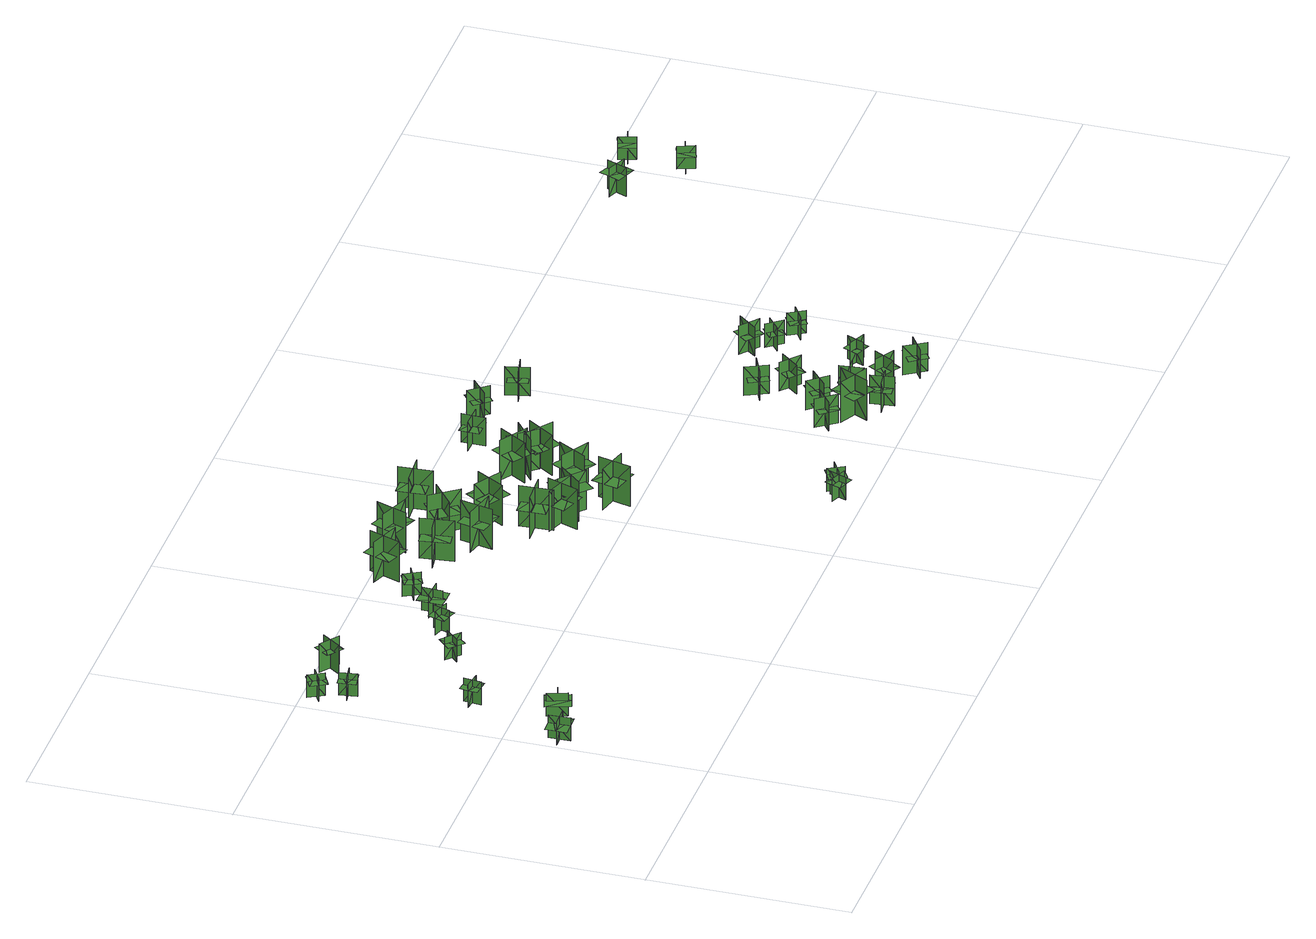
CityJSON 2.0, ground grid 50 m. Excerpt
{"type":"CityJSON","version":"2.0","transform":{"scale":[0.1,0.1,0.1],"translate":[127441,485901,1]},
"CityObjects":{
"tree1":{"type":"SolitaryVegetationObject","geometry":[{"type":"MultiSurface","lod":"1","boundaries":[[[0,1,2]],[[0,2,3]],[[4,5,6]],[[4,6,7]],[[8,9,10]],[[8,10,11]],[[8,11,12]],[[8,12,13]]]}]},
"tree2":{"type":"SolitaryVegetationObject","geometry":[{"type":"MultiSurface","lod":"1","boundaries":[[[14,15,16]],[[14,16,17]],[[18,19,20]],[[18,20,21]],[[22,23,24]],[[22,24,25]],[[22,25,26]],[[22,26,27]]]}]},
"tree3":{"type":"SolitaryVegetationObject","geometry":[{"type":"MultiSurface","lod":"1","boundaries":[[[28,29,30]],[[28,30,31]],[[32,33,34]],[[32,34,35]],[[36,37,38]],[[36,38,39]],[[36,39,40]],[[36,40,41]]]}]},
"tree4":{"type":"SolitaryVegetationObject","geometry":[{"type":"MultiSurface","lod":"1","boundaries":[[[42,43,44]],[[42,44,45]],[[46,47,48]],[[46,48,49]],[[50,51,52]],[[50,52,53]],[[50,53,54]],[[50,54,55]]]}]},
"tree5":{"type":"SolitaryVegetationObject","geometry":[{"type":"MultiSurface","lod":"1","boundaries":[[[56,57,58]],[[56,58,59]],[[60,61,62]],[[60,62,63]],[[64,65,66]],[[64,66,67]],[[64,67,68]],[[64,68,69]]]}]},
"tree6":{"type":"SolitaryVegetationObject","geometry":[{"type":"MultiSurface","lod":"1","boundaries":[[[70,71,72]],[[70,72,73]],[[74,75,76]],[[74,76,77]],[[78,79,80]],[[78,80,81]],[[78,81,82]],[[78,82,83]]]}]},
"tree7":{"type":"SolitaryVegetationObject","geometry":[{"type":"MultiSurface","lod":"1","boundaries":[[[84,85,86]],[[84,86,87]],[[88,89,90]],[[88,90,91]],[[92,93,94]],[[92,94,95]],[[92,95,96]],[[92,96,97]]]}]},
"tree8":{"type":"SolitaryVegetationObject","geometry":[{"type":"MultiSurface","lod":"1","boundaries":[[[98,99,100]],[[98,100,101]],[[102,103,104]],[[102,104,105]],[[106,107,108]],[[106,108,109]],[[106,109,110]],[[106,110,111]]]}]},
"tree9":{"type":"SolitaryVegetationObject","geometry":[{"type":"MultiSurface","lod":"1","boundaries":[[[112,113,114]],[[112,114,115]],[[116,117,118]],[[116,118,119]],[[120,121,122]],[[120,122,123]],[[120,123,124]],[[120,124,125]]]}]},
"tree10":{"type":"SolitaryVegetationObject","geometry":[{"type":"MultiSurface","lod":"1","boundaries":[[[126,127,128]],[[126,128,129]],[[130,131,132]],[[130,132,133]],[[134,135,136]],[[134,136,137]],[[134,137,138]],[[134,138,139]]]}]},
"tree11":{"type":"SolitaryVegetationObject","geometry":[{"type":"MultiSurface","lod":"1","boundaries":[[[140,141,142]],[[140,142,143]],[[144,145,146]],[[144,146,147]],[[148,149,150]],[[148,150,151]],[[148,152,153]],[[148,153,149]]]}]},
"tree12":{"type":"SolitaryVegetationObject","geometry":[{"type":"MultiSurface","lod":"1","boundaries":[[[154,155,156]],[[154,156,157]],[[158,159,160]],[[158,160,161]],[[162,163,164]],[[162,164,165]],[[162,166,167]],[[162,167,163]]]}]},
"tree13":{"type":"SolitaryVegetationObject","geometry":[{"type":"MultiSurface","lod":"1","boundaries":[[[168,169,170]],[[168,170,171]],[[172,173,174]],[[172,174,175]],[[176,177,178]],[[176,178,179]],[[176,180,181]],[[176,181,177]]]}]},
"tree14":{"type":"SolitaryVegetationObject","geometry":[{"type":"MultiSurface","lod":"1","boundaries":[[[182,183,184]],[[182,184,185]],[[186,187,188]],[[186,188,189]],[[190,191,192]],[[190,192,193]],[[190,194,195]],[[190,195,191]]]}]},
"tree15":{"type":"SolitaryVegetationObject","geometry":[{"type":"MultiSurface","lod":"1","boundaries":[[[196,197,198]],[[196,198,199]],[[200,201,202]],[[200,202,203]],[[204,205,206]],[[204,206,207]],[[204,208,209]],[[204,209,205]]]}]},
"tree16":{"type":"SolitaryVegetationObject","geometry":[{"type":"MultiSurface","lod":"1","boundaries":[[[210,211,212]],[[210,212,213]],[[214,215,216]],[[214,216,217]],[[218,219,220]],[[218,220,221]],[[218,222,223]],[[218,223,219]]]}]},
"tree17":{"type":"SolitaryVegetationObject","geometry":[{"type":"MultiSurface","lod":"1","boundaries":[[[224,225,226]],[[224,226,227]],[[228,229,230]],[[228,230,231]],[[232,233,234]],[[232,234,235]],[[232,236,237]],[[232,237,233]]]}]},
"tree18":{"type":"SolitaryVegetationObject","geometry":[{"type":"MultiSurface","lod":"1","boundaries":[[[238,239,240]],[[238,240,241]],[[242,243,244]],[[242,244,245]],[[246,247,248]],[[246,248,249]],[[246,250,251]],[[246,251,247]]]}]},
"tree19":{"type":"SolitaryVegetationObject","geometry":[{"type":"MultiSurface","lod":"1","boundaries":[[[252,253,254]],[[252,254,255]],[[256,257,258]],[[256,258,259]],[[260,261,262]],[[260,262,263]],[[260,263,264]],[[260,264,265]]]}]},
"tree20":{"type":"SolitaryVegetationObject","geometry":[{"type":"MultiSurface","lod":"1","boundaries":[[[266,267,268]],[[266,268,269]],[[270,271,272]],[[270,272,273]],[[274,275,276]],[[274,276,277]],[[274,278,279]],[[274,279,275]]]}]},
"tree21":{"type":"SolitaryVegetationObject","geometry":[{"type":"MultiSurface","lod":"1","boundaries":[[[280,281,282]],[[280,282,283]],[[284,285,286]],[[284,286,287]],[[288,289,290]],[[288,290,291]],[[288,292,293]],[[288,293,289]]]}]},
"tree22":{"type":"SolitaryVegetationObject","geometry":[{"type":"MultiSurface","lod":"1","boundaries":[[[294,295,296]],[[294,296,297]],[[298,299,300]],[[298,300,301]],[[302,303,304]],[[302,304,305]],[[302,305,306]],[[302,306,307]]]}]},
"tree23":{"type":"SolitaryVegetationObject","geometry":[{"type":"MultiSurface","lod":"1","boundaries":[[[308,309,310]],[[308,310,311]],[[312,313,314]],[[312,314,315]],[[316,317,318]],[[316,318,319]],[[316,320,321]],[[316,321,317]]]}]},
"tree24":{"type":"SolitaryVegetationObject","geometry":[{"type":"MultiSurface","lod":"1","boundaries":[[[322,323,324]],[[322,324,325]],[[326,327,328]],[[326,328,329]],[[330,331,332]],[[330,332,333]],[[330,333,334]],[[330,334,335]]]}]},
"tree25":{"type":"SolitaryVegetationObject","geometry":[{"type":"MultiSurface","lod":"1","boundaries":[[[336,337,338]],[[336,338,339]],[[340,341,342]],[[340,342,343]],[[344,345,346]],[[344,346,347]],[[344,348,349]],[[344,349,345]]]}]},
"tree26":{"type":"SolitaryVegetationObject","geometry":[{"type":"MultiSurface","lod":"1","boundaries":[[[350,351,352]],[[350,352,353]],[[354,355,356]],[[354,356,357]],[[358,359,360]],[[358,360,361]],[[358,362,363]],[[358,363,359]]]}]},
"tree27":{"type":"SolitaryVegetationObject","geometry":[{"type":"MultiSurface","lod":"1","boundaries":[[[364,365,366]],[[364,366,367]],[[368,369,370]],[[368,370,371]],[[372,373,374]],[[372,374,375]],[[372,376,377]],[[372,377,373]]]}]},
"tree28":{"type":"SolitaryVegetationObject","geometry":[{"type":"MultiSurface","lod":"1","boundaries":[[[378,379,380]],[[378,380,381]],[[382,383,384]],[[382,384,385]],[[386,387,388]],[[386,388,389]],[[386,390,391]],[[386,391,387]]]}]},
"tree29":{"type":"SolitaryVegetationObject","geometry":[{"type":"MultiSurface","lod":"1","boundaries":[[[392,393,394]],[[392,394,395]],[[396,397,398]],[[396,398,399]],[[400,401,402]],[[400,402,403]],[[400,404,405]],[[400,405,401]]]}]},
"tree30":{"type":"SolitaryVegetationObject","geometry":[{"type":"MultiSurface","lod":"1","boundaries":[[[406,407,408]],[[406,408,409]],[[410,411,412]],[[410,412,413]],[[414,415,416]],[[414,416,417]],[[414,418,419]],[[414,419,415]]]}]},
"tree31":{"type":"SolitaryVegetationObject","geometry":[{"type":"MultiSurface","lod":"1","boundaries":[[[420,421,422]],[[420,422,423]],[[424,425,426]],[[424,426,427]],[[428,429,430]],[[428,430,431]],[[428,432,433]],[[428,433,429]]]}]},
"tree32":{"type":"SolitaryVegetationObject","geometry":[{"type":"MultiSurface","lod":"1","boundaries":[[[434,435,436]],[[434,436,437]],[[438,439,440]],[[438,440,441]],[[442,443,444]],[[442,444,445]],[[442,446,447]],[[442,447,443]]]}]},
"tree33":{"type":"SolitaryVegetationObject","geometry":[{"type":"MultiSurface","lod":"1","boundaries":[[[448,449,450]],[[448,450,451]],[[452,453,454]],[[452,454,455]],[[456,457,458]],[[456,458,459]],[[456,460,461]],[[456,461,457]]]}]},
"tree34":{"type":"SolitaryVegetationObject","geometry":[{"type":"MultiSurface","lod":"1","boundaries":[[[462,463,464]],[[462,464,465]],[[466,467,468]],[[466,468,469]],[[470,471,472]],[[470,472,473]],[[470,474,475]],[[470,475,471]]]}]},
"tree35":{"type":"SolitaryVegetationObject","geometry":[{"type":"MultiSurface","lod":"1","boundaries":[[[476,477,478]],[[476,478,479]],[[480,481,482]],[[480,482,483]],[[484,485,486]],[[484,486,487]],[[484,488,489]],[[484,489,485]]]}]},
"tree36":{"type":"SolitaryVegetationObject","geometry":[{"type":"MultiSurface","lod":"1","boundaries":[[[490,491,492]],[[490,492,493]],[[494,495,496]],[[494,496,497]],[[498,499,500]],[[498,500,501]],[[498,502,503]],[[498,503,499]]]}]},
"tree37":{"type":"SolitaryVegetationObject","geometry":[{"type":"MultiSurface","lod":"1","boundaries":[[[504,505,506]],[[504,506,507]],[[508,509,510]],[[508,510,511]],[[512,513,514]],[[512,514,515]],[[512,516,517]],[[512,517,513]]]}]},
"tree38":{"type":"SolitaryVegetationObject","geometry":[{"type":"MultiSurface","lod":"1","boundaries":[[[518,519,520]],[[518,520,521]],[[522,523,524]],[[522,524,525]],[[526,527,528]],[[526,528,529]],[[526,530,531]],[[526,531,527]]]}]},
"tree39":{"type":"SolitaryVegetationObject","geometry":[{"type":"MultiSurface","lod":"1","boundaries":[[[532,533,534]],[[532,534,535]],[[536,537,538]],[[536,538,539]],[[540,541,542]],[[540,542,543]],[[540,544,545]],[[540,545,541]]]}]},
"tree40":{"type":"SolitaryVegetationObject","geometry":[{"type":"MultiSurface","lod":"1","boundaries":[[[546,547,548]],[[546,548,549]],[[550,551,552]],[[550,552,553]],[[554,555,556]],[[554,556,557]],[[554,558,559]],[[554,559,555]]]}]},
"tree41":{"type":"SolitaryVegetationObject","geometry":[{"type":"MultiSurface","lod":"1","boundaries":[[[560,561,562]],[[560,562,563]],[[564,565,566]],[[564,566,567]],[[568,569,570]],[[568,570,571]],[[568,572,573]],[[568,573,569]]]}]},
"tree42":{"type":"SolitaryVegetationObject","geometry":[{"type":"MultiSurface","lod":"1","boundaries":[[[574,575,576]],[[574,576,577]],[[578,579,580]],[[578,580,581]],[[582,583,584]],[[582,584,585]],[[582,586,587]],[[582,587,583]]]}]},
"tree43":{"type":"SolitaryVegetationObject","geometry":[{"type":"MultiSurface","lod":"1","boundaries":[[[588,589,590]],[[588,590,591]],[[592,593,594]],[[592,594,595]],[[596,597,598]],[[596,598,599]],[[596,600,601]],[[596,601,597]]]}]},
"tree44":{"type":"SolitaryVegetationObject","geometry":[{"type":"MultiSurface","lod":"1","boundaries":[[[602,603,604]],[[602,604,605]],[[606,607,608]],[[606,608,609]],[[610,611,612]],[[610,612,613]],[[610,613,614]],[[610,614,615]]]}]},
"tree45":{"type":"SolitaryVegetationObject","geometry":[{"type":"MultiSurface","lod":"1","boundaries":[[[616,617,618]],[[616,618,619]],[[620,621,622]],[[620,622,623]],[[624,625,626]],[[624,626,627]],[[624,627,628]],[[624,628,629]]]}]},
"tree46":{"type":"SolitaryVegetationObject","geometry":[{"type":"MultiSurface","lod":"1","boundaries":[[[630,631,632]],[[630,632,633]],[[634,635,636]],[[634,636,637]],[[638,639,640]],[[638,640,641]],[[638,641,642]],[[638,642,643]]]}]}
},
"vertices":[
[36,344,3],[36,344,65],[35,398,65],[35,398,3],[10,370,3],[10,370,65],[62,371,65],[62,371,3],[3,370,45],[3,343,45],[67,344,45],[67,371,45],[66,397,45],[2,396,45],
[161,413,1],[161,413,63],[110,397,63],[110,397,1],[144,382,1],[144,382,63],[128,431,63],[128,431,1],[146,374,43],[172,382,43],[152,443,43],[127,435,43],[101,427,43],[120,366,43],
[125,630,9],[120,586,9],[120,586,71],[125,630,71],[101,611,9],[145,606,9],[145,606,71],[101,611,71],[101,611,54],[99,589,54],[143,584,54],[145,606,54],[148,628,54],[104,633,54],
[59,945,6],[38,984,6],[38,984,67],[59,945,67],[68,973,6],[29,952,6],[29,952,67],[68,973,67],[68,973,50],[58,992,50],[19,971,50],[29,952,50],[40,932,50],[79,953,50],
[72,916,5],[78,872,5],[78,872,67],[72,916,67],[54,892,5],[98,899,5],[98,899,67],[54,892,67],[54,892,50],[57,870,50],[101,877,50],[98,899,50],[95,920,50],[51,914,50],
[200,954,6],[153,988,6],[153,988,84],[200,954,84],[194,990,6],[194,990,84],[159,943,84],[159,943,6],[194,990,59],[174,1005,59],[147,967,59],[166,953,59],[186,939,59],[213,976,59],
[290,726,6],[322,696,6],[322,696,67],[290,726,67],[290,697,6],[321,729,6],[321,729,67],[290,697,67],[290,697,50],[306,681,50],[337,714,50],[321,729,50],[305,744,50],[274,712,50],
[430,765,8],[388,778,8],[388,778,70],[430,765,70],[417,791,8],[404,749,8],[404,749,70],[417,791,70],[417,791,52],[395,798,52],[382,755,52],[404,749,52],[425,742,52],[438,785,52],
[511,813,7],[511,813,69],[457,815,69],[457,815,7],[484,789,7],[484,789,69],[486,841,69],[486,841,7],[483,781,48],[510,780,48],[513,844,48],[486,845,48],[459,846,48],[457,782,48],
[547,861,9],[527,901,9],[527,901,70],[547,861,70],[557,889,9],[517,870,9],[517,870,70],[557,889,70],[557,889,53],[547,909,53],[507,890,53],[517,870,53],[526,850,53],[566,869,53],
[605,1002,15],[576,923,15],[576,923,124],[605,1002,124],[557,979,15],[557,979,124],[636,950,124],[636,950,15],[607,995,82],[581,927,82],[613,914,82],[639,983,82],[573,1008,82],[547,939,82],
[689,909,16],[700,826,16],[700,826,125],[689,909,125],[657,867,16],[657,867,125],[741,879,125],[741,879,16],[693,905,83],[703,832,83],[737,837,83],[727,909,83],[658,900,83],[668,827,83],
[678,993,17],[757,963,17],[757,963,126],[678,993,126],[700,945,17],[700,945,126],[730,1023,126],[730,1023,17],[684,994,84],[753,968,84],[765,1000,84],[697,1026,84],[672,961,84],[741,935,84],
[752,804,13],[834,784,13],[834,784,122],[752,804,122],[780,759,13],[780,759,122],[800,841,122],[800,841,13],[758,806,80],[830,789,80],[838,822,80],[766,839,80],[750,771,80],[821,755,80],
[843,914,16],[776,862,16],[776,862,125],[843,914,125],[791,920,16],[791,920,125],[842,853,125],[842,853,16],[841,908,83],[783,863,83],[803,836,83],[862,880,83],[820,936,83],[761,891,83],
[938,695,12],[854,691,12],[854,691,122],[938,695,122],[899,731,12],[899,731,122],[903,647,122],[903,647,12],[933,692,80],[860,688,80],[861,654,80],[935,658,80],[932,727,80],[858,724,80],
[972,628,14],[893,655,14],[893,655,123],[972,628,123],[949,675,14],[949,675,123],[921,596,123],[921,596,14],[966,627,81],[897,650,81],[886,618,81],[955,594,81],[978,660,81],[908,684,81],
[940,787,16],[868,830,16],[868,830,125],[940,787,125],[927,838,16],[927,838,125],[883,766,125],[883,766,16],[934,787,83],[871,825,83],[853,795,83],[916,757,83],[952,817,83],[889,855,83],
[955,654,14],[1012,602,14],[1012,602,121],[955,654,121],[956,603,14],[1009,660,14],[1009,660,121],[956,603,121],[956,603,91],[985,576,91],[1037,633,91],[1009,660,91],[980,686,91],[928,629,91],
[936,989,15],[852,983,15],[852,983,124],[936,989,124],[896,1023,15],[896,1023,124],[901,939,124],[901,939,15],[931,985,82],[857,980,82],[860,946,82],[933,951,82],[929,1020,82],[855,1016,82],
[1102,544,14],[1021,565,14],[1021,565,123],[1102,544,123],[1075,590,14],[1075,590,123],[1054,508,123],[1054,508,14],[1096,543,81],[1025,561,81],[1016,528,81],[1087,509,81],[1105,577,81],[1034,595,81],
[1233,40,9],[1249,82,9],[1249,82,71],[1233,40,71],[1260,52,9],[1218,68,9],[1218,68,71],[1260,52,71],[1260,52,54],[1268,73,54],[1226,88,54],[1218,68,54],[1211,47,54],[1252,31,54],
[1050,673,16],[1123,631,16],[1123,631,125],[1050,673,125],[1064,622,16],[1064,622,125],[1107,695,125],[1107,695,16],[1057,674,83],[1120,636,83],[1137,666,83],[1074,703,83],[1039,643,83],[1102,606,83],
[1248,62,11],[1287,84,11],[1287,84,73],[1248,62,73],[1276,54,11],[1255,93,11],[1255,93,73],[1276,54,73],[1276,54,56],[1296,65,56],[1274,103,56],[1255,93,56],[1235,82,56],[1257,43,56],
[1124,842,16],[1079,771,16],[1079,771,125],[1124,842,125],[1073,830,16],[1073,830,125],[1144,785,125],[1144,785,16],[1124,835,83],[1085,773,83],[1113,755,83],[1153,817,83],[1094,854,83],[1055,793,83],
[1100,763,13],[1167,814,13],[1167,814,122],[1100,763,122],[1153,757,13],[1153,757,122],[1101,823,122],[1101,823,13],[1102,769,80],[1161,814,80],[1140,841,80],[1081,796,80],[1124,741,80],[1182,786,80],
[1192,738,13],[1123,786,13],[1123,786,122],[1192,738,122],[1183,790,13],[1183,790,122],[1135,721,122],[1135,721,13],[1186,738,80],[1126,780,80],[1106,752,80],[1167,710,80],[1206,767,80],[1146,809,80],
[1236,937,17],[1176,939,17],[1176,939,94],[1236,937,94],[1210,964,17],[1210,964,94],[1208,904,94],[1208,904,17],[1232,935,65],[1179,936,65],[1179,912,65],[1231,910,65],[1233,960,65],[1180,962,65],
[1502,198,20],[1539,151,20],[1539,151,98],[1502,198,98],[1498,161,20],[1498,161,98],[1545,198,98],[1545,198,20],[1506,196,68],[1539,155,68],[1558,170,68],[1526,212,68],[1486,181,68],[1519,140,68],
[1564,89,23],[1601,164,23],[1601,164,132],[1564,89,132],[1614,106,23],[1614,106,132],[1538,144,132],[1538,144,23],[1563,95,90],[1596,161,90],[1565,176,90],[1532,111,90],[1595,80,90],[1628,145,90],
[1318,941,12],[1364,980,12],[1364,980,90],[1318,941,90],[1355,938,12],[1355,938,90],[1317,984,90],[1317,984,12],[1319,945,60],[1360,979,60],[1344,998,60],[1304,964,60],[1336,926,60],[1376,960,60],
[1570,195,23],[1616,235,23],[1616,235,101],[1570,195,101],[1608,193,23],[1608,193,101],[1568,238,101],[1568,238,23],[1572,199,71],[1611,234,71],[1595,252,71],[1556,218,71],[1588,180,71],[1628,215,71],
[1643,45,24],[1635,104,24],[1635,104,102],[1643,45,102],[1665,75,24],[1665,75,102],[1606,67,102],[1606,67,24],[1640,48,72],[1633,100,72],[1609,97,72],[1615,45,72],[1665,51,72],[1658,103,72],
[1682,160,26],[1622,154,26],[1622,154,104],[1682,160,104],[1652,184,26],[1652,184,104],[1658,124,104],[1658,124,26],[1678,158,74],[1626,152,74],[1628,128,74],[1681,133,74],[1675,183,74],[1623,177,74],
[1583,354,19],[1638,380,19],[1638,380,97],[1583,354,97],[1619,342,19],[1619,342,97],[1593,396,97],[1593,396,19],[1586,358,67],[1633,381,67],[1623,403,67],[1575,380,67],[1597,335,67],[1644,358,67],
[1425,892,13],[1484,905,13],[1484,905,91],[1425,892,91],[1457,872,13],[1457,872,91],[1444,930,91],[1444,930,13],[1428,895,61],[1480,906,61],[1474,930,61],[1423,919,61],[1434,870,61],[1485,881,61],
[1673,326,19],[1634,280,19],[1634,280,97],[1673,326,97],[1636,323,19],[1636,323,97],[1681,283,97],[1681,283,19],[1673,321,67],[1638,281,67],[1657,265,67],[1691,305,67],[1653,338,67],[1619,298,67],
[1734,120,28],[1704,68,28],[1704,68,106],[1734,120,106],[1698,110,28],[1698,110,106],[1750,80,106],[1750,80,28],[1734,116,76],[1708,70,76],[1729,58,76],[1756,103,76],[1712,128,76],[1686,83,76],
[1768,22,29],[1818,55,29],[1818,55,107],[1768,22,107],[1805,15,29],[1805,15,107],[1772,65,107],[1772,65,29],[1770,26,77],[1814,55,77],[1800,75,77],[1756,46,77],[1784,5,77],[1828,34,77],
[1782,195,24],[1826,176,24],[1826,176,87],[1782,195,87],[1793,167,24],[1793,167,87],[1812,211,87],[1812,211,24],[1785,196,63],[1824,179,63],[1832,197,63],[1793,214,63],[1777,177,63],[1816,161,63],
[1762,459,20],[1808,422,20],[1808,422,98],[1762,459,98],[1766,422,20],[1766,422,98],[1804,469,98],[1804,469,20],[1766,459,68],[1807,426,68],[1822,445,68],[1781,478,68],[1750,439,68],[1791,406,68],
[1840,408,20],[1802,378,20],[1802,378,83],[1840,408,83],[1810,411,20],[1810,411,83],[1840,373,83],[1840,373,20],[1839,404,59],[1806,379,59],[1818,363,59],[1851,389,59],[1826,420,59],[1793,394,59],
[1889,334,26],[1865,375,26],[1865,375,88],[1889,334,88],[1896,363,26],[1896,363,88],[1855,338,88],[1855,338,26],[1886,336,64],[1864,372,64],[1848,361,64],[1869,326,64],[1904,346,64],[1882,382,64],
[2409,973,0],[2388,922,0],[2388,922,77],[2409,973,77],[2375,959,0],[2426,938,0],[2426,938,77],[2375,959,77],[2375,959,56],[2364,933,56],[2415,912,56],[2426,938,56],[2436,963,56],[2385,985,56],
[2565,832,0],[2523,818,0],[2523,818,62],[2565,832,62],[2538,845,0],[2553,804,0],[2553,804,62],[2538,845,62],[2538,845,44],[2517,838,44],[2532,796,44],[2553,804,44],[2574,811,44],[2559,853,44],
[2525,960,1],[2567,973,1],[2567,973,62],[2525,960,62],[2551,946,1],[2538,988,1],[2538,988,62],[2551,946,62],[2551,946,45],[2572,953,45],[2559,995,45],[2538,988,45],[2517,982,45],[2530,940,45]
]}
